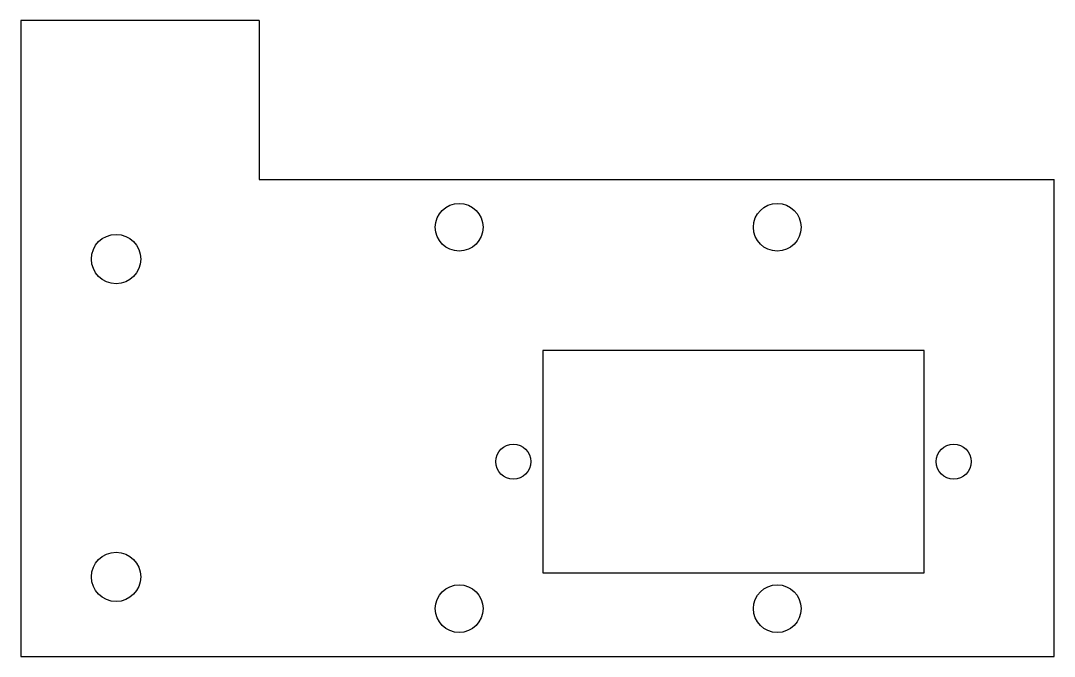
# Model space of a CAD drawing. Header units: millimetres. Extents: x 149.3 to 214.3, y 131.8 to 171.8.
import ezdxf

# ---------------------------------------------------------------- set-up
doc = ezdxf.new("R2010")
doc.units = ezdxf.units.MM

msp = doc.modelspace()

# ---------------------------------------------------------------- linework, layer by layer
at = {"color": 7, "linetype": 'Continuous', "lineweight": 25}
for p, q in [((149.265, 171.762), (149.265, 131.762)), ((164.265, 171.762), (149.265, 171.762)), ((164.265, 171.762), (164.265, 161.762)), ((164.265, 161.762), (214.265, 161.762)), ((214.265, 131.762), (214.265, 161.762)), ((206.09, 151.012), (182.09, 151.012)), ((182.09, 151.012), (182.09, 137.012)), ((206.09, 137.012), (206.09, 151.012)), ((182.09, 137.012), (206.09, 137.012)), ((149.265, 131.762), (214.265, 131.762))]:
    msp.add_line(p, q, dxfattribs=at)
for centre, radius in [((176.84, 158.762), 1.5), ((196.84, 158.762), 1.5), ((155.265, 156.762), 1.55), ((180.24, 144.012), 1.1), ((207.94, 144.012), 1.1), ((155.265, 136.762), 1.55), ((176.84, 134.762), 1.5), ((196.84, 134.762), 1.5)]:
    msp.add_circle(centre, radius, dxfattribs=at)

doc.saveas('drawing.dxf')
